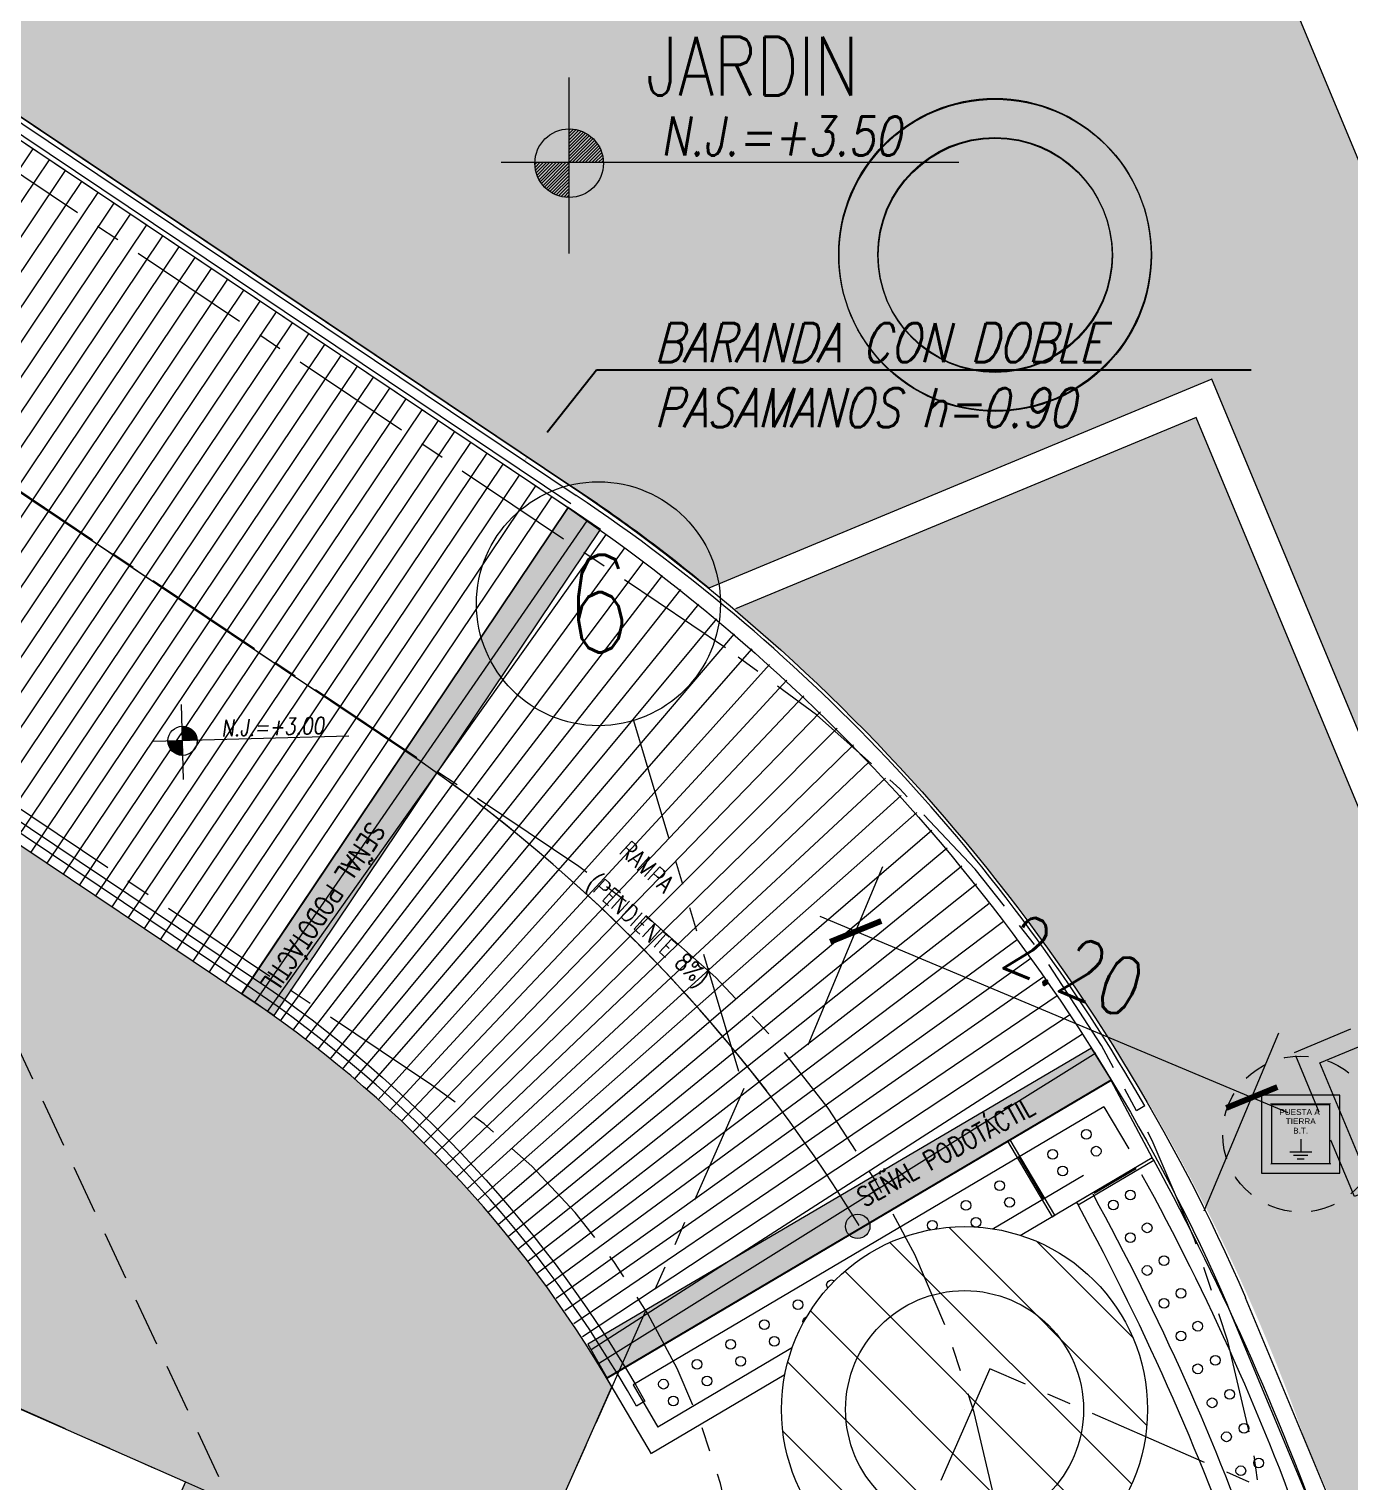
# Model space of a CAD drawing. Header units: millimetres. Extents: x 2471 to 2909, y 1327 to 1568.
# Drawn here: x 2646.31 to 2653.08, y 1420.27 to 1427.72 of the extents above; entities that cross this region are included whole.
import ezdxf
from ezdxf import colors
from ezdxf.entities.mleader import LeaderData, LeaderLine
from ezdxf.enums import TextEntityAlignment as Align
from ezdxf.math import Vec2, Vec3
from ezdxf.xclip import XClip

# ---------------------------------------------------------------- set-up
doc = ezdxf.new("R2010")
doc.units = ezdxf.units.MM
doc.header["$XCLIPFRAME"] = 2
doc.set_wipeout_variables(frame=1)
for name, pattern in [('ACAD_ISO07W100', [3, 0, -3]), ('CENTER', [2, 1.25, -0.25, 0.25, -0.25]), ('HIDDEN', [0.375, 0.25, -0.125]), ('PHANTOM', [2.5, 1.25, -0.25, 0.25, -0.25, 0.25, -0.25])]:
    doc.linetypes.add(name, pattern=pattern)
doc.layers.get('0').update_dxf_attribs({"color": 251, "lineweight": 9})
doc.layers.get('DEFPOINTS').update_dxf_attribs({"color": 251, "lineweight": 9})
for name, color, linetype, lineweight in [('A-01', 251, 'Continuous', 13), ('A-BARANDAS', 251, 'Continuous', 13), ('A-EJES', 251, 'PHANTOM', 13), ('A-ESTRUCTURA-HATCH', 251, 'Continuous', 13), ('A-HATCH', 251, 'Continuous', 13), ('A-MURO ALTO', 251, 'Continuous', 13), ('A-MURO BAJO', 251, 'Continuous', 13), ('A-PROYECCIONES', 251, 'HIDDEN', 13), ('A_30_DispositivosSanit', 251, 'Continuous', 13), ('A_30_TableroElect', 251, 'Continuous', 13), ('A_50_NivelesNPT', 251, 'Continuous', 13), ('A_50_TextoAmbiente', 251, 'Continuous', 13), ('A_50_TextoIndicaciones', 251, 'Continuous', 13), ('DLP_VERDE', 251, 'Continuous', 13)]:
    doc.layers.add(name, color=color, linetype=linetype, lineweight=lineweight)
doc.styles.add('ARIAL', font='arial.ttf')
doc.styles.add('R100-200', font='romans.shx', dxfattribs={"width": 0.8, "height": 0.3})
doc.styles.add('R80', font='romans.shx', dxfattribs={"width": 0.8, "oblique": 15, "height": 0.1})
doc.styles.add('R80-200', font='romans.shx', dxfattribs={"width": 0.8, "oblique": 10, "height": 0.2})
doc.styles.add('ROMANS', font='romans.shx', dxfattribs={"width": 0.8})
doc.styles.get("Standard").update_dxf_attribs({"font": 'arial.ttf'})
doc.styles.add('TXT_COTAS', font='romans.shx', dxfattribs={"width": 0.8})
doc.dimstyles.new('DLP-COTA 200', dxfattribs={"dimtxt": 0.3, "dimasz": 0.2, "dimexe": 0.36, "dimexo": 0.12, "dimgap": 0.12, "dimtad": 1, "dimzin": 0, "dimdsep": 46, "dimtxsty": 'TXT_COTAS', "dimblk": 'ARCHTICK', "dimcen": 0.18, "dimdle": 0.2, "dimclrd": 256, "dimclre": 256, "dimclrt": 2, "dimadec": 0, "dimazin": 0, "dimtfac": 1, "dimtix": 1, "dimtofl": 0, "dimtmove": 2, "dimatfit": 3, "dimfxl": 0.36, "dimtolj": 1, "dimtzin": 0, "dimlwd": 9, "dimlwe": 9, "dimarcsym": 0})

# ---------------------------------------------------------------- blocks, each defined once
blk = doc.blocks.new('*U256')
at = {"layer": 'A-HATCH'}
blk.add_line((-0.8359374200517777, -1.245475265663117), (0.8359374200517777, 1.245475265663117), dxfattribs=at)
blk = doc.blocks.new('*U257')
at = {"layer": 'A-HATCH'}
blk.add_line((-0.8359374200517777, -1.245475265663117), (0.8359374200517777, 1.245475265663117), dxfattribs=at)
blk = doc.blocks.new('*U361')
at = {"true_color": 0x636466}
h = blk.add_hatch(dxfattribs=at)
h.set_pattern_fill('HEX', color=251, scale=0.005)
h.set_pattern_definition([(0, (1.799995409157302, 0), (0, 0.027496306577), [0.015875, -0.03175]), (120, (1.799995409157302, 0), (-0.02381250000592714, -0.01374815328849999), [0.01587499999999999, -0.03174999999999998]), (59.99999999999999, (1.815870409157302, 0), (-0.02381250000592713, 0.0137481532885), [0.015875, -0.03175])])
h.paths.add_polyline_path([(0, 0.1999999992549419), (0, 0), (3.000000005071226, 0), (3.000000005071226, 0.1999999992549419)])
at = {"layer": 'A-01'}
blk.add_lwpolyline([(0, 0.1999999992549419), (0, 0), (3.000000005071226, 0), (3.000000005071226, 0.1999999992549419)], close=True, dxfattribs=at)
at = {"layer": 'A_50_TextoIndicaciones', "insert": (2.399997707114264, 0.09999999962747096), "char_height": 0.09999999999999999, "width": 1.200004595913924, "attachment_point": 5, "style": 'TXT_COTAS'}
blk.add_mtext('\\pxsm1,qc,t16;SEÑAL PODOTÁCTIL', dxfattribs=at)
blk = doc.blocks.new('A$C7e8b7994')
at = {"layer": 'A-HATCH', "extrusion": (5.754053559560474e-06, 3.633975267589092e-06, 0.9999999999768425)}
h = blk.add_hatch(dxfattribs=at)
h.set_pattern_fill('HEX', color=256, scale=0.005000000000000055, angle=108.0477608865409)
h.set_pattern_definition([(108.0477608865401, (7855350.259140545, 2321564.321408086), (-0.02614344963503122, -0.008518621752195941), [0.0158750000000004, -0.03175000000000081]), (228.0477608865409, (7855350.259140545, 2321564.321408086), (0.02044906766014782, -0.01838158065039824), [0.01587500000000021, -0.03175000000000042]), (168.0477608865409, (7855350.254222315, 2321564.336502017), (-0.005694381974883253, -0.02690020240259417), [0.0158750000000002, -0.03175000000000041])])
h.paths.add_polyline_path([(49.85445803884068, 41.42618779744953), (49.75255167743308, 41.58956835046411), (47.17195636563702, 40.07308896910399), (47.27019181381911, 39.89900035876781)])
at = {"layer": 'A-HATCH'}
for p, q in [((46.81590773208882, 40.56352693401277, 7.452192816382928e-06), (49.16246139936266, 42.43266735598445, 7.452192816382928e-06)), ((46.86572454555426, 40.50016760081053, 7.452192816382928e-06), (49.22663969398127, 42.33187434170395, 7.452192816382927e-06)), ((49.30115819320781, 42.23983580432832, 1.000568159583514e-05), (46.91462153036264, 40.43631533160806, 7.452192816382929e-06)), ((49.37203130868147, 42.14504152256995, 1.000568159583514e-05), (46.96259794579237, 40.37198198027909, 7.452192816382929e-06)), ((49.44172986134072, 42.0493576284498, 1.000568159583514e-05), (47.00975737988483, 40.30703376792371, 7.452192816382929e-06)), ((49.50813167478191, 41.95581180416048, 1.000568159583514e-05), (47.05466449059895, 40.24352704267949, 7.452192816382929e-06)), ((49.57605706428876, 41.85888630058616, 1.000568159583514e-05), (47.100166741875, 40.17743574827909, 7.452192816382929e-06)), ((49.64398245402845, 41.76196079701185, 1.000568159583514e-05), (47.14480700748391, 40.11079531256109, 7.452192816382929e-06)), ((49.70647758373525, 41.66122976783663, 1.000568159583514e-05), (47.18866247605183, 40.04348726384342, 7.452192816382929e-06)), ((49.77393994727754, 41.56397977471352, 1.000568159583514e-05), (47.23155809435411, 39.97578238882124, 7.452192816382929e-06))]:
    blk.add_line(p, q, dxfattribs=at)
at = {"layer": 'A-HATCH', "extrusion": (5.754053559560474e-06, 3.633975267589116e-06, 0.9999999999768425), "elevation": 0.0004219432105605272}
blk.add_lwpolyline([(49.85445803790061, 41.42618770771409), (49.75255167649474, 41.58956826072974), (47.1719563642459, 40.07308887935962), (47.27019181242598, 39.89900026902228)], close=True, dxfattribs=at)
at = {"color": 0, "linetype": 'ByBlock', "lineweight": -2, "transparency": 16777216}
blk.add_blockref('*U256', (46.23492764879484, 43.11470363289118, 8.087886063709015e-07), dxfattribs=at)
at = {"rotation": 236.131299141345}
blk.add_blockref('*U361', (47.07086506893393, 44.36017889808863, 8.087886063709015e-07), dxfattribs=at)
at = {"color": 0, "linetype": 'ByBlock', "lineweight": -2, "transparency": 16777216}
for p, rotation in [((46.31742960042902, 43.05856808833778, 8.087886063709015e-07), 359.2669863436245), ((46.3992066498904, 43.00138167850673, 8.087886063709015e-07), 358.5339726872498), ((46.48024541256018, 42.94315376132727, 8.087886063709015e-07), 357.8009590308748), ((46.56053262474597, 42.88389386888593, 8.087886063709015e-07), 357.0679453744995)]:
    blk.add_blockref('*U256', p, dxfattribs=dict(at, rotation=rotation))
at = {"layer": 'A-HATCH', "color": 0, "linetype": 'ByBlock', "lineweight": -2, "transparency": 16777216}
blk.add_blockref('*U257', (46.23492764888215, 43.11470363289118, 7.452192816382928e-06), dxfattribs=at)
for p, rotation in [((46.31742960051633, 43.05856808833778, 7.452192816382928e-06), 359.2669863436247), ((46.39920664997771, 43.00138167850673, 7.452192816382928e-06), 358.5339726872498), ((46.48024541264749, 42.94315376132727, 7.452192816382928e-06), 357.8009590308749), ((46.56053262483329, 42.88389386888593, 7.452192816382928e-06), 357.0679453744998), ((46.6400551457773, 42.8236116990447, 7.452192816382928e-06), 356.3349317181242), ((46.7187999599555, 42.76231711916625, 7.452192816382928e-06), 355.6019180617489), ((46.79675417905673, 42.70002016052604, 7.452192816382928e-06), 354.8689044053738), ((46.87390504419454, 42.63673102017492, 7.452192816382928e-06), 354.1358907489985), ((46.9502399280027, 42.57246005535126, 7.452192816382928e-06), 353.4028770926232), ((47.02574633664335, 42.50721778720617, 7.452192816382928e-06), 352.6698634362477), ((47.10041191181517, 42.44101489335299, 7.452192816382928e-06), 351.9368497798725), ((47.17422443296527, 42.37386220879853, 7.452192816382928e-06), 351.2038361234971), ((47.24717181906453, 42.30577072501183, 7.452192816382928e-06), 350.4708224671216), ((47.31924213067396, 42.23675158619881, 7.452192816382928e-06), 349.7378088107463), ((47.39042357201106, 42.1668160893023, 7.452192816382928e-06), 349.004795154371), ((47.46070449263789, 42.09597568027675, 7.452192816382928e-06), 348.2717814979958), ((47.5300733896147, 42.02424195408821, 7.452192816382928e-06), 347.5387678416203), ((47.59851890921709, 41.95162665192038, 7.452192816382928e-06), 346.805754185245), ((47.66602984885685, 41.87814165744931, 7.452192816382928e-06), 346.0727405288696), ((47.7325951589446, 41.80379899963737, 7.452192816382928e-06), 345.339726872494), ((47.79820394463604, 41.72861084528267, 7.452192816382928e-06), 344.6067132161189), ((47.86284546763636, 41.65258949995041, 7.452192816382928e-06), 343.8736995597438), ((47.92650914797559, 41.57574740797281, 7.452192816382928e-06), 343.1406859033687)]:
    blk.add_blockref('*U257', p, dxfattribs=dict(at, rotation=rotation))
at = {"layer": 'A_50_TextoIndicaciones', "style": 'ROMANS', "width": 0.8}
for s, p in [('RAMPA', (47.32690493005794, 42.59228877723217, 4.592584431245887e-06)), ('(PENDIENTE 8%%%)', (47.15972082875669, 42.4265363458544, 4.592584431245887e-06))]:
    blk.add_text(s, height=0.09, rotation=317.8040809102051, dxfattribs=at).set_placement(p)
at = {"layer": 'A_50_TextoIndicaciones', "extrusion": (5.754053559560474e-06, 3.633975267589116e-06, 0.9999999999768425), "insert": (48.53945754576125, 40.86013308353722, -3.006452234308932e-05), "char_height": 0.09999999999999999, "width": 1.462310299390669, "attachment_point": 1, "text_direction": (0.8764337377001902, 0.4815224848070244, -6.79288746886676e-06), "style": 'TXT_COTAS'}
blk.add_mtext('\\pxsm1,ql,t16;SEÑAL PODOTÁCTIL', dxfattribs=at)
blk = doc.blocks.new('A$C64a6e5d1')
at = {"layer": 'A-EJES', "ltscale": 0.5}
for p, q in [((57.47219570397283, 48.43476874660701, 1.63223988910045e-07), (75.62508097631508, 40.40355164185166, 1.63223988910045e-07)), ((73.53007610462373, 46.24721781630069), (74.09541230535251, 44.36080099735409, -7.544622349087149e-08)), ((74.09536790603306, 44.36082063801587, -7.544634805682394e-08), (69.64484870509477, 34.30135351419449, -1.662968818725813e-07))]:
    blk.add_line(p, q, dxfattribs=at)
at = {"layer": 'A-EJES', "linetype": 'Continuous'}
blk.add_circle((73.3506551348546, 46.84591065533459, 2.394439727355309e-08), 0.6249999999999999, dxfattribs=at)
at = {"layer": 'A-EJES', "color": 1, "linetype": 'Continuous', "style": 'ROMANS', "width": 0.8}
blk.add_text('6', height=0.4999999999999999, dxfattribs=at).set_placement((73.3506551348546, 46.84591065533459, 2.394439727355309e-08), align=Align.MIDDLE_CENTER)
blk = doc.blocks.new('EST P1')
at = {"layer": 'A-ESTRUCTURA-HATCH'}
h = blk.add_hatch(dxfattribs=at)
h.set_pattern_fill('ANSI31', color=256, scale=0.02, angle=-1.27e-14)
h.set_pattern_definition([(44.99999999999999, (-226392.077087921, -8188203.059610654), (-0.04490128060534576, 0.04490128060534578), [])])
h.paths.add_polyline_path([(-3.609998156578513, 5.049997552298009), (-3.610000176762696, 4.849997552111745), (-44.785000133008, 4.84999814722687), (-44.78500010908465, -0.1500023566186428), (-46.9899987593235, -0.1500020446255803), (-46.98999930798891, -11.15000239294022), (-3.609999100328423, -11.15005090925843), (-3.609999100328423, -11.40005090925843), (-47.23999938514316, -11.40005881432444), (-47.23999953552266, 0.1499976431950927), (-45.03499953550636, 0.1499976431950927), (-45.0350001337647, 5.049998153932393)])
h.paths.add_polyline_path([(5.875668717722874, 4.849997540004551), (5.875668724213028, 5.04999746195972), (35.53000006324146, 5.049996703863144), (35.53000006324146, 4.849997698329389)])
h.paths.add_polyline_path([(47.9150172030495, 5.049996227957308), (35.58000069746049, 5.049997348338366), (35.58000069746049, 4.849997348152101), (47.9150167714979, 4.849997607059777)])
h.paths.add_polyline_path([(51.86500159354182, 4.849997512064874), (53.37567124809721, 4.84999814722687), (53.37566821934888, 5.049995731562376), (51.86500180143048, 5.049995731562376)])
edge = h.paths.add_edge_path()
edge.add_arc((63.30066905260901, -0.1500025354325771), 9.699999993899837, 359.9999991583288, 539.9999991583288)
edge.add_line((53.60066905870917, -0.1500023929402232), (53.80066905872081, -0.1500023929402232))
edge.add_arc((63.30066905263811, -0.1500025345012546), 9.4999999939173, 0.904707007975901, 179.9999991462264, ccw=False)
edge.add_line((72.79948476422578, -2.6654452085495e-06), (70.35068066572421, 2.236943691968918e-05))
edge.add_line((70.35068066572421, 2.236943691968918e-05), (70.35067913253442, -0.1499448418617249))
edge.add_line((70.35067913253442, -0.1499448418617249), (73.00066904650885, -0.150002677924931))
edge = h.paths.add_edge_path()
edge.add_arc((63.30071679371758, -0.1499939998611808), 3.299962339182982, 0.0008535084975947384, 49.99468487219946)
edge.add_line((65.42212619486963, 2.377727027982473), (65.4221670004481, -0.1499835988506675))
edge.add_line((65.4221670004481, -0.1499835988506675), (65.27216700115241, -0.1499896282330155))
edge.add_line((65.27216700115241, -0.1499896282330155), (65.27206754402141, 2.496426238678396))
edge.add_arc((63.30066965197329, -0.1500051133334637), 3.300001295406272, 53.31658296793058, 179.9999577317531)
edge.add_line((60.00066835692269, -0.1500026788562536), (59.80066835691105, -0.1500026788562536))
edge.add_arc((63.30067374499049, -0.1500072199851274), 3.50000538808239, 2.4573619850427235, 179.9999256608235, ccw=False)
edge.add_line((66.79746054686257, 5.869567394256592e-05), (69.45068066581734, 3.157090395689011e-05))
edge.add_line((69.45068066581734, 3.157090395689011e-05), (69.45067913254024, -0.1499448418617249))
edge.add_line((69.45067913254024, -0.1499448418617249), (66.60067913253442, -0.1499448418617249))
h.paths.add_polyline_path([(-3.559999100340065, -11.15003591403365), (35.53000069747213, -11.15003591403365), (35.53000069747213, -11.40006590355188), (-3.559999100340065, -11.40006590355188)])
h.paths.add_polyline_path([(35.58000069746049, -11.1500659417361), (71.88000514594023, -11.1501255556941), (71.88000514594023, -11.40006201900542), (35.58000069746049, -11.40000240504742)])
blk = doc.blocks.new('A$C47ad906b')
at = {"linetype": 'ACAD_ISO07W100'}
blk.add_blockref('EST P1', (27.08587306272238, 53.63165718247183), dxfattribs=at)
blk = doc.blocks.new('_ArchTick')
at = {"color": 0, "linetype": 'ByBlock', "const_width": 0.15}
blk.add_lwpolyline([(-0.5, -0.5), (0.5, 0.5)], dxfattribs=at)
blk = doc.blocks.new('*D816')
at = {"layer": 'A_50_NivelesNPT', "lineweight": 9, "transparency": 16777216}
for p, q in [((2650.303877047381, 1422.512132920431), (2650.687115801545, 1423.425343174176)), ((2650.363389031329, 1423.1707828115), (2652.760832792442, 1422.164669097358)), ((2652.3324833448, 1421.660805915588), (2652.715722098964, 1422.574016169333))]:
    blk.add_line(p, q, dxfattribs=at)
at = {"layer": 'DEFPOINTS', "color": 0, "transparency": 16777216}
for p in [(2650.257441034591, 1422.401481681322, 1.1668398109464e-05), (2652.576414060595, 1422.242062452008), (2652.28604733201, 1421.55015467648, 1.297706061713686e-05)]:
    blk.add_point(p, dxfattribs=at)
at = {"layer": 'A_50_NivelesNPT', "lineweight": 9, "transparency": 16777216, "xscale": 0.2, "yscale": 0.2, "zscale": 0.2}
for p, rotation in [((2650.547807763176, 1423.09338945685), 157.2341056572114), ((2652.576414060595, 1422.242062452008), 337.2341056572115)]:
    blk.add_blockref('_ArchTick', p, dxfattribs=dict(at, rotation=rotation))
at = {"layer": 'A_50_NivelesNPT', "color": 2, "transparency": 16777216, "insert": (2651.666591940662, 1422.916691242423), "char_height": 0.3, "attachment_point": 5, "rotation": 337.23410565721144, "style": 'TXT_COTAS'}
blk.add_mtext('\\A1;2.20', dxfattribs=at)
blk = doc.blocks.new('IS_PLANTA GENERAL')
for p, q in [((24.51556302414974, -119.2595759257674), (21.9328580898582, -120.7858901871368)), ((24.51556302414974, -119.2595759257674), (24.72766986879287, -119.6569338589907)), ((23.99934381776256, -119.5646483153105), (23.98642769962316, -119.5722760595381)), ((23.98642769962316, -119.5722760595381), (24.21537979674758, -119.9596901880577)), ((24.22830331494333, -119.952046812512), (23.99934929871233, -119.5646574031562)), ((24.0433983617113, -119.6547699505463), (24.17053229775047, -119.870030162856)), ((24.72782986977836, -119.6568393018097), (24.34041574160801, -119.8857913995162)), ((24.73545761423884, -119.6697554197162), (24.72782986977836, -119.6568393018097)), ((24.34805911657168, -119.8987149167806), (24.73544852581108, -119.6697609014809)), ((24.64533597923582, -119.713809964247), (24.43007576634409, -119.8409438990057)), ((24.4266209534253, -119.8348462674767), (22.16180522897048, -121.1732959263027)), ((24.21537979674758, -119.9596901880577), (24.22830331494333, -119.952046812512)), ((24.34041574160801, -119.8857913995162), (24.34805911657168, -119.8987149167806)), ((21.9328580898582, -120.7858901871368), (22.16017460025614, -121.1742595881224))]:
    blk.add_line(p, q)
at = {"ltscale": 5}
for p, q in [((24.48044371342985, -119.3964878497645), (22.06946379662259, -120.8213169053197)), ((24.4804437130806, -119.3964878497645), (24.607870974869, -119.6115747336298)), ((24.37574381189188, -119.7487561032176), (22.19575074705062, -121.0370776839554)), ((22.06946379685542, -120.8213169053197), (22.19575074728345, -121.0370776839554))]:
    blk.add_line(p, q, dxfattribs=at)
for radius in [0.8, 0.6]:
    blk.add_circle((23.92160701897228, -115.0279846359044), radius, dxfattribs=at)
for centre, radius in [((24.38956254377263, -119.5371878128499), 0.025), ((24.2174377280171, -119.6390357995406), 0.025), ((24.44049509736942, -119.6233717408031), 0.025), ((24.26831487024901, -119.725125964731), 0.025), ((23.9456754209823, -119.7996405512094), 0.02499999999999999), ((23.77349509199848, -119.901394834742), 0.02499999999999999), ((23.99655256437836, -119.8857307154685), 0.02499999999999999), ((24.52856969975983, -119.8986674407497), 0.02499999999999999), ((24.61496072661248, -119.8480869615451), 0.02499999999999999), ((23.60131476301467, -120.0031491192058), 0.02499999999999999), ((23.82437223539455, -119.987484999001), 0.02499999999999999), ((24.70143000621465, -120.0161350239068), 0.02499999999999999), ((23.42913443414727, -120.1049034036696), 0.02499999999999999), ((23.65219190652715, -120.0892392834648), 0.02499999999999999), ((24.61503897924558, -120.0667155021802), 0.02499999999999999), ((23.48001157765975, -120.1909935679287), 0.02499999999999999), ((24.7878992856422, -120.1841830853373), 0.02499999999999999), ((23.25695410527987, -120.2066576881334), 0.02499999999999999), ((24.70150825878954, -120.2347635645419), 0.02499999999999999), ((23.08477377629606, -120.3084119716659), 0.02499999999999999), ((23.30783124867594, -120.2927478533238), 0.02499999999999999), ((24.87436856524437, -120.3522311476991), 0.02499999999999999), ((22.91259344754508, -120.4101662551984), 0.02499999999999999), ((23.13565091980854, -120.3945021368563), 0.02499999999999999), ((24.78797753833351, -120.4028116259724), 0.02499999999999999), ((22.96347059082473, -120.4962564203888), 0.02499999999999999), ((22.74041311844485, -120.5119205396622), 0.02499999999999999), ((24.87444681781926, -120.5708596874028), 0.02499999999999999), ((24.96083784467191, -120.5202792081982), 0.02499999999999999), ((22.56823278957745, -120.6136748241261), 0.02499999999999999), ((22.7912902617245, -120.5980107048526), 0.02499999999999999), ((22.39605246082647, -120.7154291085899), 0.02499999999999999), ((22.61910993297352, -120.6997649893165), 0.02499999999999999), ((25.05089504490024, -120.6950262812898), 0.02499999999999999), ((24.96091609727591, -120.7389077506959), 0.02499999999999999), ((22.22387213184265, -120.8171833921224), 0.02499999999999999), ((22.44692960422253, -120.8015192737803), 0.02499999999999999), ((25.12436773700756, -120.8691493719816), 0.02499999999999999), ((22.2747492751223, -120.9032735573128), 0.02499999999999999), ((25.03438878938323, -120.9130308413878), 0.02499999999999999), ((25.10786148146144, -121.087153933011), 0.02499999999999999), ((25.19784042905667, -121.0432724636048), 0.02499999999999999), ((25.27303952086368, -121.2211282551289), 0.02499999999999999), ((25.18133417356876, -121.2612770237029), 0.02499999999999999)]:
    blk.add_circle(centre, radius)
for centre, radius, start, end in [((12.7502370607981, -126.2018600031734), 13.64968505136784, 19.0512540244016, 28.59097149057499), ((13.56034054775955, -125.8606442501768), 12.68653078009249, 19.21723398949396, 28.82526955183352), ((12.99289946406498, -126.1042172471061), 13.03339132148134, 19.33726623777341, 28.7052535015048), ((12.61304699303582, -126.2673642756417), 13.3517865544524, 19.00521647494435, 28.48890373475336)]:
    blk.add_arc(centre, radius, start, end)
blk = doc.blocks.new('A$C4760cff2')
at = {"layer": 'A_50_TextoAmbiente', "style": 'R100-200', "width": 0.8}
blk.add_text('JARDIN', height=0.2999999999999998, dxfattribs=at).set_placement((33.75827776317601, -37.88098164182156))
blk = doc.blocks.new('Buzon Exist')
blk.add_wipeout([(2, 1.270095140171179e-13), (1.9828897227476199, 0.2610523844402435), (1.9318516525781335, 0.5176380902051942), (1.8477590650225661, 0.7653668647303444), (1.7320508075688643, 1.0000000000001767), (1.5867066805824501, 1.2175228580176283), (1.4142135623730658, 1.414213562373293), (1.2175228580174025, 1.586706680582676), (0.9999999999999505, 1.73205080756909), (0.7653668647301178, 1.8477590650227933), (0.5176380902049675, 1.9318516525783611), (0.2610523844400161, 1.9828897227478475), (-1.0024169674619943e-13, 2.0000000000002274), (-0.2610523844402166, 1.9828897227478475), (-0.5176380902051678, 1.9318516525783602), (-0.7653668647303186, 1.8477590650227924), (-1.0000000000001503, 1.73205080756909), (-1.2175228580176019, 1.586706680582676), (-1.4142135623732652, 1.414213562373293), (-1.5867066805826493, 1.2175228580176292), (-1.7320508075690637, 1.0000000000001776), (-1.8477590650227655, 0.7653668647303453), (-1.9318516525783325, 0.517638090205196), (-1.9828897227478197, 0.26105238444024526), (-2.0000000000002, 1.2878587085651816e-13), (-1.9828897227478197, -0.2610523844399868), (-1.9318516525783338, -0.5176380902049376), (-1.847759065022767, -0.7653668647300877), (-1.7320508075690653, -0.9999999999999201), (-1.5867066805826515, -1.217522858017372), (-1.4142135623732686, -1.4142135623730359), (-1.2175228580176056, -1.5867066805824206), (-1.0000000000001534, -1.7320508075688346), (-0.7653668647303221, -1.847759065022537), (-0.5176380902051722, -1.9318516525781049), (-0.2610523844402215, -1.9828897227475921), (-1.0561653677420934e-13, -1.999999999999973), (0.26105238444001033, -1.982889722747594), (0.5176380902049615, -1.9318516525781075), (0.7653668647301118, -1.847759065022541), (0.999999999999944, -1.7320508075688403), (1.2175228580173965, -1.5867066805824273), (1.4142135623730607, -1.4142135623730439), (1.586706680582445, -1.2175228580173814), (1.7320508075688603, -0.9999999999999303), (1.8477590650225628, -0.7653668647300984), (1.931851652578131, -0.5176380902049487), (1.9828897227476188, -0.2610523844399979)])
h = blk.add_hatch()
h.set_pattern_fill('ANSI31', color=8, scale=0.18)
h.set_pattern_definition([(44.99999999999999, (-3514.230335426133, -2252.778362930125), (-0.4041115254481118, 0.4041115254481118), [])])
edge = h.paths.add_edge_path()
edge.add_arc((0, 2.273736754432321e-13), 2, 0, 360)
for radius in [2, 1.3]:
    blk.add_circle((0, 2.273736754432321e-13), radius)
at = {"layer": 'DEFPOINTS'}
blk.add_lwpolyline([(0, 2.273736754432321e-13), (0, 2.273736754432321e-13)], dxfattribs=at)
blk = doc.blocks.new('desague')
at = {"layer": 'A_30_DispositivosSanit', "color": 8, "xscale": 0.4687500237006266, "yscale": 0.4687500237006266, "zscale": 0.4687500237006266, "rotation": 270}
blk.add_blockref('Buzon Exist', (11.07801920172642, -82.21926591172814), dxfattribs=at)
blk = doc.blocks.new('spat1')
at = {"layer": 'A_30_TableroElect'}
for p, q in [((0.1526131814757719, 0.1544238098788924), (-0.1540134422652955, 0.1530273046827801)), ((0, -0.02611255347721908), (0, -0.09158919360481832)), ((-0.05624955797702569, -0.09158919360481832), (0.05624955797065923, -0.09158919360481832)), ((-0.03712524084266988, -0.1088551493361365), (0.03712524084221513, -0.1088551493361365)), ((-0.01800092391476937, -0.1261211048811219), (0.01800092391431463, -0.1261211048811219)), ((0.1540096866638123, -0.1522028138603559), (-0.1526169370758907, -0.1535993190562408))]:
    blk.add_line(p, q, dxfattribs=at)
for points in [[(-0.2000000000002728, -0.1999999999999318), (0.1999999999998181, -0.1999999999999318), (0.1999999999998181, 0.2000000000000455), (-0.2000000000002728, 0.2000000000000455)], [(-0.1500000000000909, -0.1499999999999773), (0.1499999999996362, -0.1499999999999773), (0.1499999999996362, 0.1500000000000341), (-0.1500000000000909, 0.1500000000000341)]]:
    blk.add_lwpolyline(points, close=True, dxfattribs=at)
at = {"layer": 'A_30_TableroElect', "linetype": 'HIDDEN', "ltscale": 0.5}
blk.add_circle((0, 0), 0.4, dxfattribs=at)
at = {"layer": 'A_30_TableroElect', "style": 'ARIAL'}
for s, p in [('PUESTA A ', (0, 0.1129974636484121)), ('TIERRA', (0, 0.06592177741720207)), ('B.T.', (0, 0.01753845897059136))]:
    blk.add_text(s, height=0.02999999999999822, dxfattribs=at).set_placement(p, align=Align.MIDDLE_CENTER)
blk = doc.blocks.new('IE_pozo de luz-27.03.2025')
at = {"layer": 'A_30_TableroElect'}
blk.add_blockref('spat1', (-15.12773884012131, -84.18453596252948), dxfattribs=at)
blk = doc.blocks.new('cajas drenaje pluvial')
at = {"linetype": 'HIDDEN', "ltscale": 1.25, "elevation": -3.362277385823111e-06}
blk.add_lwpolyline([(-7.554118066851515, 12.78287289850414), (-7.861499056976754, 13.52146407496184), (-7.399879571807105, 13.71357719413936), (-7.092498581681866, 12.97498601768166)], close=True, dxfattribs=at)
at = {"elevation": -3.362277385823111e-06}
blk.add_lwpolyline([(-7.500216793094296, 12.91361941955984), (-7.730752535921056, 13.46756280306727), (-7.453780844633002, 13.58283067401499), (-7.223245101806242, 13.02888729050756)], close=True, dxfattribs=at)
at = {"ltscale": 5}
for radius in [0.7999999999999965, 0.5999999999999969]:
    blk.add_circle((-9.39391410612734, 17.6059864833951, -4.248466885750497e-06), radius, dxfattribs=at)
blk = doc.blocks.new('base general')
at = {"layer": 'A-PROYECCIONES', "color": 152, "linetype": 'CENTER', "ltscale": 0.5, "true_color": 0x2776bb, "transparency": 33554623, "elevation": 1.244826271822044e-06}
for points in [[(20.45242139953189, 18.63591997232288, 0.09826141452021114), (22.57710729612154, 21.49054590985179), (25.6564938032534, 28.18821427877992, 0.3680572466482381), (23.42558586559608, 36.11352683696896), (19.12117590001435, 39.00221330299973)], [(19.5470666650217, 19.63733537215739, 0.09798853204373385), (21.35434938187245, 22.06277516949922), (24.42992457456421, 28.75215392559767, 0.3680572466336874), (22.67330415095785, 34.99255751445889), (18.36889418549254, 37.88124398235232)], [(18.64171193045331, 20.63875077292323, 0.09763385406948007), (20.13193869651877, 22.63575965166092), (23.20335534587502, 29.31609357241541, 0.3680572466075678), (21.92102243634872, 33.87158819288015), (17.61661247094162, 36.76027466077358)]]:
    blk.add_lwpolyline(points, format="xyb", dxfattribs=at)
at = {"layer": 'A-PROYECCIONES', "color": 152, "linetype": 'CENTER', "ltscale": 0.5, "true_color": 0x2776bb, "transparency": 33554623, "elevation": -9.57328050834076e-07}
blk.add_lwpolyline([(22.37618098981329, 26.92172880098224), (24.39197587958188, 26.04049616772681), (26.79533910102327, 31.53811794705689), (24.77954421038157, 32.41935058124363)], close=True, dxfattribs=at)
blk = doc.blocks.new('SIM NIVEL PLANTA')
at = {"linetype": 'Continuous'}
h = blk.add_hatch(dxfattribs=at)
h.set_pattern_fill('_USER', color=256, scale=0.0999963382923852, angle=45, style=0, pattern_type=0)
h.set_pattern_definition([(45, (35396.10580914898, 26516.48920438578), (-0.0707080889003696, 0.0707080889003696), [])])
h.paths.add_polyline_path([(-17.03192196782002, 1e-16), (-15.53208676343602, 1e-16, 0.4092090227661144), (-17.03192196782002, 1.474380134766136)])
h.paths.add_polyline_path([(-18.53175717220401, -1e-16, 0.4192358746569979), (-17.03192196782002, -1.525729753993459), (-17.03192196782002, 0)])
for p, q in [((-17.03192196782002, -3.974827738415029), (-17.03192196782002, 3.71603278895526)), ((0, 0), (-20, 0))]:
    blk.add_line(p, q)
blk.add_circle((-17.03192196782002, -0.0256748096136619), 1.500054944379798, dxfattribs=at)
at = {"style": 'R80'}
blk.add_attdef('N.P.T.+0.00', text='', height=2.029999999999998, dxfattribs=at).set_placement((-7.766043381718013, 2.014999999999999), align=Align.MIDDLE_CENTER)

msp = doc.modelspace()

# ---------------------------------------------------------------- linework, layer by layer
at = {"layer": 'A-BARANDAS'}
msp.add_line((2652.028516387414, 1422.199461233621, -1.301006907751436e-05), (2651.985466738922, 1422.174020788451, -1.283999748463077e-05), dxfattribs=at)
msp.add_arc((2643.891793639741, 1417.542813519766, -2.553488779452213e-06), 9.375, 29.78251291828362, 56.13533467256725, dxfattribs=at)

# ---------------------------------------------------------------- block references
at = {"color": 1}
msp.add_blockref('A$C64a6e5d1', (2575.878941199735, 1377.926736980495), dxfattribs=at)
msp.add_blockref('A$C7e8b7994', (2602.003372123748, 1380.90482853428, -3.693587338772197e-06))

# ---------------------------------------------------------------- dimensions: what is measured, and where the dimension line sits
at = {"layer": 'A_50_NivelesNPT'}
dim = msp.add_aligned_dim(p1=(2650.257441034591, 1422.401481681322, -2.553488779452216e-06), p2=(2652.28604733201, 1421.55015467648, -1.244826271779357e-06), distance=0.750366048609196, dimstyle='DLP-COTA 200', dxfattribs=at)
dim.commit()
dim.dimension.update_dxf_attribs({"geometry": '*D816', "text_midpoint": (2651.666591940662, 1422.916691242423, -1.422188688891621e-05)})

# ---------------------------------------------------------------- leaders
at = {"layer": 'A_50_TextoIndicaciones', "linetype": 'Continuous'}
ml = msp.add_multileader_mtext('Standard', dxfattribs=at)
ml.set_content('{\\Fromans|c0;\\Q15;\\W0.8;BARANDA CON DOBLE PASAMANOS h=0.90}', color=256)
ml.set_leader_properties(color=7)
ml.build(insert=Vec2(0, 0))
ml.multileader.update_dxf_attribs({"text_left_attachment_type": 6, "text_right_attachment_type": 6, "arrow_head_size": 0.2})
ctx = ml.context
ctx.base_point, ctx.char_height, ctx.arrow_head_size, ctx.landing_gap_size, ctx.plane_origin = Vec3(2649.415531398174, 1425.97070373111, 3.798315051231571e-06), 0.2, 0.2, 0.1, Vec3(2651.521102570892, 1425.65159853716, 3.798315051231571e-06)
ctx.left_attachment, ctx.right_attachment = 6, 6
notes = []
notes.append((ctx, [(1, (1, 1, 0), (2649.220148360174, 1425.97070373111, 3.798315051231571e-06), (1, 0), 0.1953830379992724, [(0, [(2648.842008431347, 1425.495148639945, 3.798315051231571e-06)], 0, [])])]))
ctx.mtext.insert, ctx.mtext.width, ctx.mtext.flow_direction = Vec3(2649.515531398174, 1426.210703731333, 3.798315051231571e-06), 3.027401531784562, 5
for ctx, leaders in notes:
    for number, flags, end, landing, length, lines in leaders:
        leader = LeaderData()
        leader.index, (leader.has_last_leader_line, leader.has_dogleg_vector, leader.attachment_direction) = number, flags
        leader.last_leader_point, leader.dogleg_vector, leader.dogleg_length = Vec3(end), Vec3(landing), length
        for number, points, colour, breaks in lines:
            line = LeaderLine()
            line.index, line.vertices, line.color, line.breaks = number, Vec3.list(points), colors.encode_raw_color(colour), breaks
            leader.lines.append(line)
        ctx.leaders.append(leader)

# ---------------------------------------------------------------- next in the draw order: block references
at = {"linetype": 'ACAD_ISO07W100'}
ref = msp.add_blockref('A$C47ad906b', (2601.728454235148, 1500.834873529901, -2.304718188154694e-09), dxfattribs=dict(at, rotation=257.382711444673))
XClip(ref).set_block_clipping_path([(-32.77710999548435, 2.2226421867962927), (98.96615245100111, 2.2311685525346547), (98.96582661475986, 7.231224972754717), (99.7946497676894, 7.231278989929706), (100.08608320448548, 13.481463528471068), (100.176612354815, 17.314981514588), (100.32678451668471, 20.530439506517723), (97.17119621951133, 20.67732101166621), (93.53380543459207, 23.280716648325324), (85.41223580669612, 23.279833930078894), (85.41217793151736, 21.808750877389684), (84.86857534665614, 21.459551773732528), (84.2744105560705, 21.01401810324751), (83.7236675163731, 20.53151851356961), (83.22179840318859, 20.020823718979955), (82.91194829251617, 19.664258553879336), (82.69026670884341, 19.38575214636512), (82.420844219625, 19.017134400783107), (81.52532524056733, 21.681570396991447), (-19.037432584911585, 21.6816708042752), (-22.95227990951389, 17.248210166580975), (-26.321719695813954, 13.732875738991424), (-31.40991248935461, 12.208078899187967), (-35.66280288435519, 13.13839321071282)])

# ---------------------------------------------------------------- next in the draw order: block references
msp.add_blockref('A$C4760cff2', (2615.714668416236, 1465.258185988111, 1.468686178264443e-05))
at = {"layer": 'A_30_DispositivosSanit'}
msp.add_blockref('IS_PLANTA GENERAL', (2627.338857165879, 1541.59026302286), dxfattribs=at)

# ---------------------------------------------------------------- next in the draw order: block references
msp.add_blockref('desague', (2640.027004823634, 1502.86222202499))

# ---------------------------------------------------------------- next in the draw order: hatches: boundary and pattern name
h = msp.add_hatch()
h.set_pattern_fill('_USER', color=8, scale=0.1000000000000001, angle=-123.8654315214217, pattern_type=0)
h.set_pattern_definition([(236.1345684785783, (2649.074237192682, 1425.265007432369), (0.08303486404664093, -0.05572442330572715), [])])
h.paths.add_polyline_path([(2643.984069599791, 1425.06807073467), (2647.403740851812, 1422.773739127261), (2649.07438862224, 1425.265233051782), (2646.266824107522, 1427.149060356249), (2645.655806742339, 1427.55911367741)])
at = {"layer": 'A-PROYECCIONES', "linetype": 'Continuous'}
h = msp.add_hatch(color=256, dxfattribs=at)
h.dxf.hatch_style = 1
edge = h.paths.add_edge_path()
edge.add_arc((2650.557832911341, 1421.581760736001), 0.06249999999999999, 0, 360)
at = {"layer": 'DLP_VERDE'}
h = msp.add_hatch(dxfattribs=at)
h.set_pattern_fill('AR-SAND', color=256, scale=0.003500000000000004, angle=215)
h.set_pattern_definition([(252.5, (-223918.5418842054, -8186702.851715953), (0.1028379063742484, -0.1371042579803462), [0, -0.135128, 0, -0.15113, 0, -0.1444625]), (222.5, (-223918.5418842054, -8186702.851715953), (0.01502412461654389, -0.295758648264572), [0, -0.07289800000000013, 0, -0.1217930000000002, 0, -0.04667250000000006]), (182.5, (-223918.4523123876, -8186702.788997097), (-0.2264915386418955, -0.159205150184995), [0, -0.04445, 0, -0.16002, 0, -0.208915]), (172.5, (-223918.4523123876, -8186702.788997097), (-0.1741606377632482, -0.2171998499440063), [0, -0.022225, 0, -0.104902, 0, -0.120015])])
edge = h.paths.add_edge_path()
edge.add_arc((2661.218346486413, 1414.83698277623), 6.472692975762353, 255.48680002366672, 283.8873188964399, ccw=False)
edge.add_line((2659.596269935391, 1408.570833877479), (2652.372021176408, 1425.923963899543))
edge.add_line((2652.372021176408, 1425.923963899543), (2649.795358390976, 1424.851658558292))
edge.add_arc((2644.840612007763, 1418.911039407184), 7.735662067402624, 50.17035783886369, 56.77948080191747)
edge.add_line((2649.078693926792, 1425.382448007171), (2645.751699273088, 1427.615460734633))
edge.add_line((2645.751699273088, 1427.615460734633), (2651.832413600837, 1430.145986839948))
edge.add_line((2651.832413600837, 1430.145986839948), (2660.84837406157, 1408.490483461698))
edge.add_line((2660.84837406157, 1408.490483461698), (2662.510101691841, 1409.182284399686))
edge.add_line((2662.510101691841, 1409.182284399686), (2662.771878180727, 1408.55348903202))
h = msp.add_hatch(dxfattribs=at)
h.set_pattern_fill('AR-SAND', color=256, scale=0.003500000000000004, angle=215)
h.set_pattern_definition([(252.5, (2602.003372123923, 1377.167652425175), (0.1028379063742485, -0.1371042579803463), [0, -0.1351280000000002, 0, -0.1511300000000002, 0, -0.1444625000000001]), (222.5, (2602.003372123923, 1377.167652425175), (0.01502412461654387, -0.2957586482645719), [0, -0.07289800000000009, 0, -0.1217930000000001, 0, -0.04667250000000005]), (182.5, (2602.092943942516, 1377.230371287843), (-0.2264915386418957, -0.1592051501849951), [0, -0.04445000000000005, 0, -0.1600200000000002, 0, -0.2089150000000002]), (172.5, (2602.092943942516, 1377.230371287843), (-0.1741606377632481, -0.2171998499440062), [0, -0.02222500000000002, 0, -0.1049020000000001, 0, -0.1200150000000001])])
edge = h.paths.add_edge_path()
edge.add_spline(control_points=[(2626.91792770876, 1415.504819846531), (2627.160219292149, 1415.558204979455), (2627.395358244095, 1415.630814220575), (2628.258305209856, 1415.964219726441), (2628.835130934712, 1416.326199544412), (2629.897995359111, 1417.201508669001), (2630.384454155042, 1417.717492642631), (2631.265624561572, 1418.862576946435), (2631.65967099557, 1419.492024753993), (2632.540464045356, 1421.219890462985), (2632.938721668026, 1422.370400386681), (2633.286783184732, 1424.260969465417), (2633.344709770601, 1425.006314927531), (2633.303564382244, 1425.729910881077)], knot_values=[0.3740482645886585, 0.3740482645886585, 0.3740482645886585, 0.3740482645886585, 0.4906448235938291, 0.4906448235938291, 0.8165459120580114, 0.8165459120580114, 1.142447000522194, 1.142447000522194, 1.468348088986376, 1.468348088986376, 1.991137109891608, 1.991137109891608, 2.334582371093413, 2.334582371093413, 2.334582371093413, 2.334582371093413], degree=3, periodic=0)
edge.add_arc((2633.802758002297, 1425.758296219451), 0.4999999979163512, 136.5657650413456, 183.2544710030014, ccw=False)
edge.add_spline(control_points=[(2633.43967600265, 1426.102056979021), (2634.016702313027, 1426.599081501183), (2634.463761577346, 1426.828800500189), (2635.161315420838, 1427.004126791661), (2635.735434649388, 1427.016519609658), (2636.550687583359, 1427.002406358538), (2637.592846596286, 1426.983975911332), (2638.885063515939, 1426.960516836313)], knot_values=[6.015160029701731, 6.015160029701731, 6.015160029701731, 6.015160029701731, 6.054882591792072, 6.054882591792072, 6.235584469491094, 6.235584469491094, 6.279718761648507, 6.279718761648507, 6.279718761648507, 6.279718761648507], degree=3, periodic=0)
edge.add_arc((2638.738744636379, 1419.001871276466), 7.959990474948613, 56.13446624316049, 88.96334773562592, ccw=False)
edge.add_line((2643.174415217559, 1425.611430630838), (2643.98406960049, 1425.068070735601))
edge.add_line((2643.98406960049, 1425.068070735601), (2647.535050477883, 1422.682529428793))
edge.add_arc((2643.964375719799, 1417.639533978706), 6.179119786637724, 30.32311941899337, 54.69973553527342, ccw=False)
edge.add_line((2649.298141858911, 1420.759223083784), (2648.209377787185, 1418.31953413487))
edge.add_line((2648.209377787185, 1418.31953413487), (2646.567951308701, 1419.038149176916))
edge.add_line((2646.567951308701, 1419.038149176916), (2647.113977578432, 1420.272328344924))
edge.add_line((2647.113977578432, 1420.272328344924), (2637.741096071804, 1424.417153706593))
edge.add_line((2637.741096071804, 1424.417153706593), (2637.194896533641, 1423.182582903472))
edge.add_line((2637.194896533641, 1423.182582903472), (2635.548360997308, 1423.909853078244))
edge.add_line((2635.548360997308, 1423.909853078244), (2630.17979813637, 1411.778525942755))
edge.add_line((2630.17979813637, 1411.778525942755), (2622.687023231461, 1394.842643818637))
edge.add_line((2622.687023231461, 1394.842643818637), (2618.574708724736, 1395.74030351155))
edge.add_line((2618.574708724736, 1395.74030351155), (2618.625665826599, 1396.450789615331))
edge.add_arc((2621.383210589898, 1396.05517890845), 2.785778338812339, 116.35238431457401, 171.835778672439, ccw=False)
edge.add_arc((2615.595919180508, 1407.363226394919), 9.91746742592329, 297.3134486552875, 330.9998890730165)
edge.add_arc((2604.101496776791, 1413.592376869922), 22.99100468199911, 331.3101417930748, 332.2974948528804)
edge.add_line((2624.457118475947, 1402.904301199881), (2624.014431825482, 1403.136741578398))
edge.add_arc((2612.195076192663, 1411.041485876595), 14.21907697408408, 326.2255308006933, 358.7874096044123)
edge.add_arc((2629.062981765331, 1410.423986094823), 2.670843307765424, 75.85171758773151, 173.1923176091084, ccw=False)
edge.add_line((2629.715821934449, 1413.013813055871), (2630.560637566777, 1412.639345281576))
edge.add_line((2630.560637566777, 1412.639345281576), (2631.846389644219, 1415.545506310468))
edge.add_line((2631.846389644219, 1415.545506310468), (2631.343658842284, 1415.765756544476))
edge.add_line((2631.343658842284, 1415.765756544476), (2628.865242740539, 1415.342318451782))
edge.add_arc((2628.233773239648, 1419.524136215267), 4.229226115680603, 251.8725658768326, 278.58699355026596, ccw=False)
h = msp.add_hatch(dxfattribs=at)
h.set_pattern_fill('AR-SAND', color=256, scale=0.003500000000000004, angle=215)
h.set_pattern_definition([(252.5, (-223720.1863735245, -8186624.394321282), (0.1028379063742484, -0.1371042579803462), [0, -0.135128, 0, -0.15113, 0, -0.1444625]), (222.5, (-223720.1863735245, -8186624.394321282), (0.01502412461654389, -0.295758648264572), [0, -0.07289800000000013, 0, -0.1217930000000002, 0, -0.04667250000000006]), (182.5, (-223720.0968017081, -8186624.331602423), (-0.2264915386418955, -0.159205150184995), [0, -0.04445, 0, -0.16002, 0, -0.208915]), (172.5, (-223720.0968017081, -8186624.331602423), (-0.1741606377632482, -0.2171998499440063), [0, -0.022225, 0, -0.104902, 0, -0.120015])])
edge = h.paths.add_edge_path()
edge.add_line((2652.291187179005, 1425.727846355928), (2659.411391441644, 1408.624638191243))
edge.add_line((2659.411391441644, 1408.624638191243), (2659.038133808229, 1408.7482793795))
edge.add_arc((2661.601476975069, 1416.580123033193), 8.24066157580116, 221.4809066430411, 251.8768556011673, ccw=False)
edge.add_arc((2660.867004309948, 1415.930752719571), 7.260288228541158, 195.6594595925882, 221.480906642753, ccw=False)
edge.add_arc((2660.640318285404, 1415.867207185184), 7.024863954711237, 178.7609043892588, 195.6594595944713, ccw=False)
edge.add_arc((2635.77350086459, 1416.562664852296), 17.85187295096251, 358.2552080919922, 363.587792892873)
edge.add_arc((2645.126089509685, 1416.941178658796), 8.49646199339512, 4.987160070962425, 24.51758352579298)
edge.add_arc((2643.498680412354, 1417.196448119176), 9.912839154672168, 19.26443765338549, 49.58211759467574)
edge.add_line((2649.925744528263, 1424.743449308728), (2650.435112156636, 1424.955428068345))
edge.add_line((2650.435112156636, 1424.955428068345), (2652.291187179005, 1425.727846355928))

# ---------------------------------------------------------------- next in the draw order: linework, layer by layer
at = {"layer": 'A-BARANDAS'}
for p, q in [((2645.669737885087, 1427.579872366791, -3.362277385823111e-06), (2649.088168335634, 1425.285766123613, -3.362277385823111e-06)), ((2645.697600170817, 1427.621389749279, -3.362277385823111e-06), (2649.116030621364, 1425.3272835061, -3.362277385823111e-06))]:
    msp.add_line(p, q, dxfattribs=at)
at = {"layer": 'A-BARANDAS', "elevation": -3.362277385823111e-06}
msp.add_lwpolyline([(2643.233731607957, 1425.692053512489), (2644.039794171425, 1425.151105499645), (2647.45808566585, 1422.857092509796, -0.1171374328398969), (2649.46694792038, 1420.685687164595), (2649.423893429535, 1420.660243858402, 0.1171783300051842), (2647.430224009403, 1422.81557470542), (2644.011931885696, 1425.109588117158), (2643.205869322227, 1425.650536130001)], format="xyb", dxfattribs=at)
at = {"layer": 'A-MURO BAJO'}
for p, q in [((2645.711531313681, 1427.642148440523, -3.362277385823111e-06), (2649.129961764228, 1425.348042197344, -3.362277385823111e-06)), ((2645.655806742164, 1427.559113675547, -3.362277385823111e-06), (2649.074237192769, 1425.265007432369, -3.362277385823111e-06)), ((2643.984069599966, 1425.06807073467, -3.362277385823111e-06), (2647.402362351036, 1422.774056898249, -3.362277385823111e-06)), ((2652.923280283364, 1420.046282724296, -3.362277385823111e-06), (2652.452392420636, 1421.177370067505, -3.362277385823111e-06)), ((2653.015599519909, 1420.084716545237, -3.362277385823111e-06), (2652.544711657181, 1421.215803888445, -3.362277385823111e-06))]:
    msp.add_line(p, q, dxfattribs=at)
at = {"layer": 'A-MURO BAJO', "elevation": -3.362277385823111e-06}
msp.add_lwpolyline([(2662.771878180727, 1408.55348903202, -0.1245588835010255), (2659.596269935391, 1408.570833877479), (2652.372021176408, 1425.923963899543), (2649.795358390976, 1424.851658558292, 0.02884573572102003), (2649.078693926792, 1425.382448007171), (2645.751699273088, 1427.615460734633), (2651.832413600837, 1430.145986839948), (2660.84837406157, 1408.490483461698), (2662.510101691841, 1409.182284399686)], format="xyb", close=True, dxfattribs=at)
for points in [[(2645.711531313623, 1427.642148440523), (2649.078693926792, 1425.382448007171, -0.1438792433841687), (2652.544178612144, 1421.217060054471, -0.1438792433841687)], [(2645.655806742164, 1427.559113675547), (2649.022969355333, 1425.299413242196, -0.1438792433835659), (2652.452392427418, 1421.177370051672, 2.479510199022719)]]:
    msp.add_lwpolyline(points, format="xyb", dxfattribs=at)
for points in [[(2659.461150702693, 1408.505113108834), (2652.29118476234, 1425.727852160861), (2649.9313976099, 1424.745801896607)], [(2648.214205460732, 1418.309211906796), (2649.298141868283, 1420.759223067952)], [(2646.198767781133, 1420.675306045269), (2647.113977578432, 1420.272328344924), (2646.567833339846, 1419.037882532743)]]:
    msp.add_lwpolyline(points, dxfattribs=at)
at = {"layer": 'A-MURO BAJO'}
msp.add_arc((2644.00853567593, 1417.681470804667, -3.362277385823111e-06), 6.119844169801262, 30.19294385684651, 56.31951970300153, dxfattribs=at)
at = {"layer": 'A-PROYECCIONES'}
msp.add_line((2628.907405006633, 1459.589799341564, -3.362277385823111e-06), (2648.21408001941, 1418.309480117453, -3.362277385823111e-06), dxfattribs=at)
at = {"layer": 'A-PROYECCIONES', "color": 8, "linetype": 'Continuous', "elevation": -3.362277385823111e-06}
for points in [[(2650.091431139117, 1422.275434428645, 0.0803671186039868), (2648.238212046089, 1424.019591038865), (2644.81919223113, 1426.314092800771)], [(2650.565885151001, 1421.586039314797, 0.1068698386134168), (2648.238212046089, 1424.019591038865), (2644.819938166903, 1426.313592198124)]]:
    msp.add_lwpolyline(points, format="xyb", dxfattribs=at)
at = {"layer": 'A-PROYECCIONES', "linetype": 'Continuous'}
msp.add_circle((2650.557832911341, 1421.581760736001, -3.362277385823111e-06), 0.06249999999999999, dxfattribs=at)

# ---------------------------------------------------------------- next in the draw order: block references
for name, p in [('cajas drenaje pluvial', (2660.656186385975, 1408.952071728004)), ('IE_pozo de luz-27.03.2025', (2667.954711197926, 1506.239147877139, -3.362277385823112e-06))]:
    msp.add_blockref(name, p)
at = {"layer": 'A-MURO ALTO', "rotation": 359.9873345496917}
msp.add_blockref('base general', (2626.44764408157, 1388.438356199121, -3.362277385823111e-06), dxfattribs=at)
at = {"layer": 'A_50_TextoIndicaciones'}
ref = msp.add_blockref('SIM NIVEL PLANTA', (2651.075551214853, 1427.033341593859, -3.362277385823111e-06), dxfattribs=dict(at, xscale=0.1171875000000001, yscale=0.1171875000000001, zscale=0.1171875000000001))
ref.add_attrib('N.P.T.+0.00', 'N.J.=+3.50', dxfattribs={"layer": '0', "height": 0.2, "rotation": 5.336085289072462e-08, "style": 'R80-200', "oblique": 10, "width": 0.8}).set_placement((2650.165468006591, 1427.269474406545, -3.362277385823111e-06), align=Align.TOP_CENTER)
ref = msp.add_blockref('SIM NIVEL PLANTA', (2647.950442115041, 1424.094408186903, -3.362277385823111e-06), dxfattribs=dict(at, xscale=0.04999999999999998, yscale=0.04999999999999998, zscale=0.04999999999999998, rotation=1.557633544311677))
ref.add_attrib('N.P.T.+0.00', 'N.J.=+3.00', dxfattribs={"layer": '0', "height": 0.08533333333333337, "rotation": 1.557633578685584, "style": 'R80-200', "oblique": 10, "width": 0.7999999999999997}).set_placement((2647.55954479306, 1424.184565941622, -3.362277385823111e-06), align=Align.TOP_CENTER)
ref = msp.add_blockref('SIM NIVEL PLANTA', (2647.950442115041, 1424.094408186903, -3.362277385823111e-06), dxfattribs=dict(at, xscale=0.05000000000000002, yscale=0.05000000000000002, zscale=0.05000000000000002, rotation=1.557633544311672))
ref.add_attrib('N.P.T.+0.00', 'N.J.=+3.00', dxfattribs={"layer": '0', "height": 0.08533333333333337, "rotation": 1.557633578685597, "style": 'R80-200', "oblique": 10, "width": 0.7999999999999997}).set_placement((2647.55954479306, 1424.184565941622, -3.362277385823111e-06), align=Align.TOP_CENTER)

doc.saveas('drawing.dxf')
